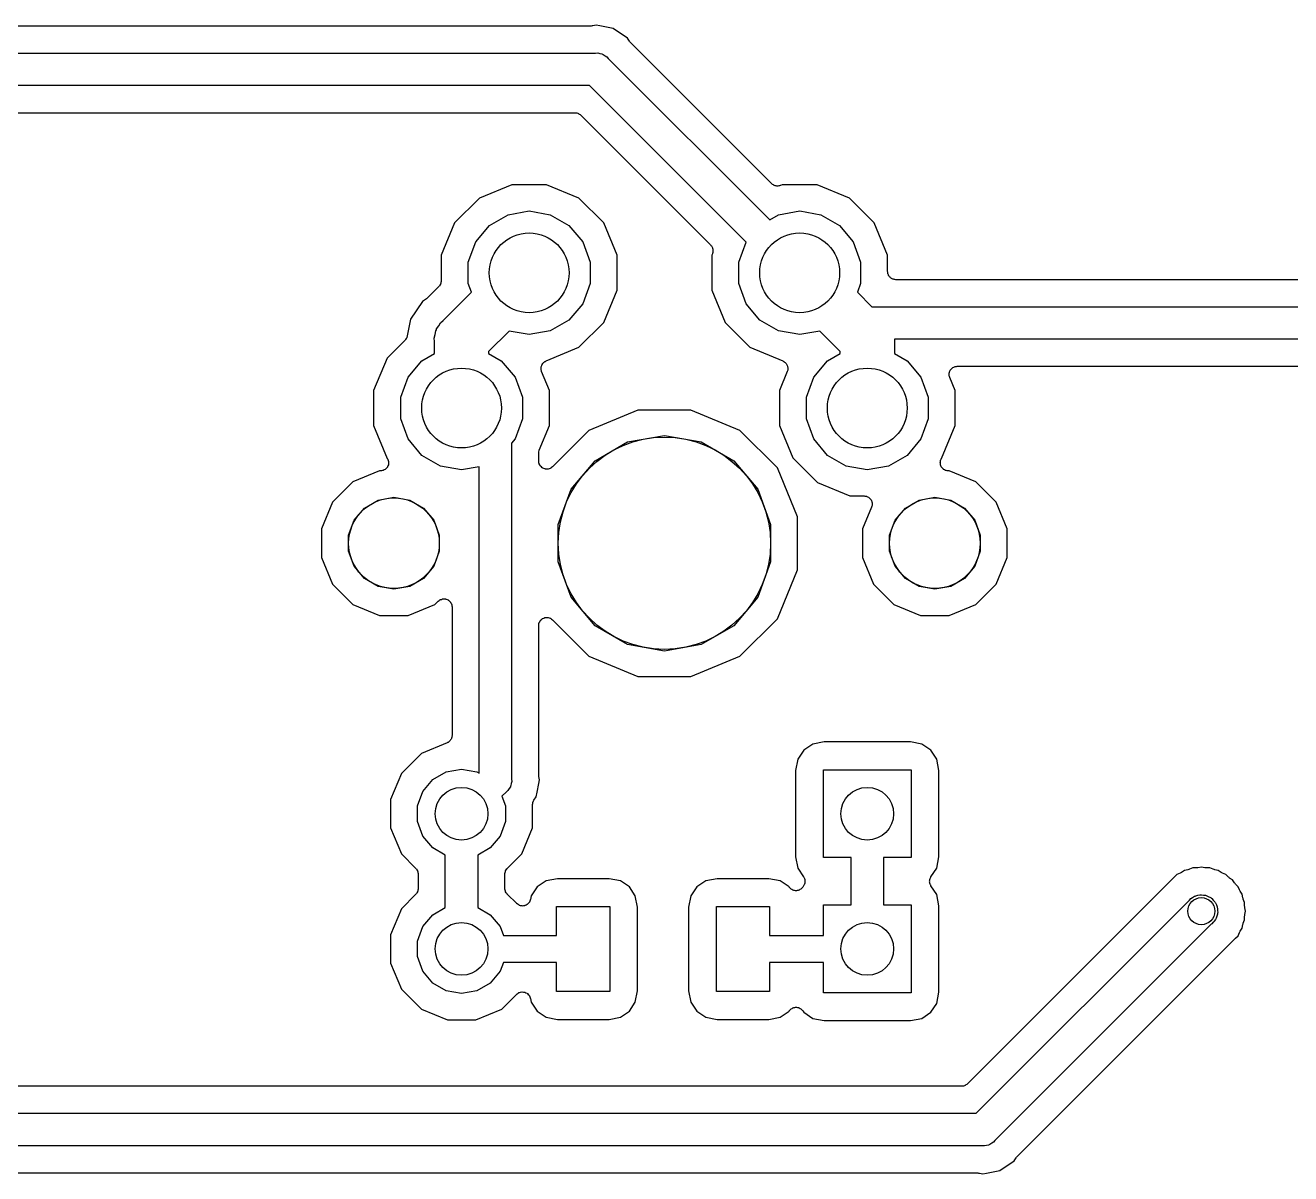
# Model space of a CAD drawing. Extents: x 24 to 196, y -189 to -31.
# Drawn here: x 136.59 to 160.35, y -151.87 to -130.3 of the extents above; entities that cross this region are included whole.
import ezdxf

# ---------------------------------------------------------------- set-up
doc = ezdxf.new("R2010")
doc.units = 0
doc.header["$MEASUREMENT"] = 0
doc.layers.add('BLACK', color=7, linetype='CONTINUOUS')

msp = doc.modelspace()

# ---------------------------------------------------------------- linework, layer by layer
at = {"layer": 'BLACK', "linetype": 'CONTINUOUS'}
for p, q in [((147.215, -130.315), (134.398, -130.315)), ((147.23, -130.312), (147.215, -130.315)), ((147.245, -130.312), (147.23, -130.312)), ((147.31, -130.299), (147.245, -130.312)), ((147.375, -130.312), (147.31, -130.299)), ((147.627, -130.362), (147.375, -130.312)), ((147.375, -130.312), (147.375, -130.312)), ((147.896, -130.542), (147.627, -130.362)), ((147.933, -130.597), (147.896, -130.542)), ((147.943, -130.608), (147.933, -130.597)), ((147.952, -130.62), (147.943, -130.608)), ((150.607, -133.275), (147.952, -130.62)), ((134.316, -130.823), (147.297, -130.823)), ((147.297, -130.823), (147.337, -130.819)), ((147.337, -130.819), (147.376, -130.83)), ((147.376, -130.83), (147.416, -130.837)), ((147.416, -130.837), (147.427, -130.843)), ((147.427, -130.843), (147.441, -130.847)), ((147.441, -130.847), (147.474, -130.87)), ((147.474, -130.87), (147.509, -130.89)), ((147.509, -130.89), (147.535, -130.921)), ((147.535, -130.921), (150.567, -133.953)), ((147.184, -131.432), (134.429, -131.432)), ((150.123, -134.372), (147.184, -131.432)), ((134.702, -131.94), (146.91, -131.94)), ((146.91, -131.94), (146.917, -131.941)), ((146.917, -131.941), (146.923, -131.941)), ((146.923, -131.941), (146.943, -131.946)), ((146.943, -131.946), (146.962, -131.949)), ((146.962, -131.949), (146.968, -131.953)), ((146.968, -131.953), (146.974, -131.955)), ((146.974, -131.955), (146.991, -131.966)), ((146.991, -131.966), (147.008, -131.976)), ((147.008, -131.976), (147.012, -131.981)), ((147.012, -131.981), (147.018, -131.985)), ((147.018, -131.985), (149.458, -134.425)), ((145.722, -133.297), (145.115, -133.548)), ((146.378, -133.297), (145.722, -133.297)), ((146.985, -133.548), (146.378, -133.297)), ((150.615, -133.281), (150.607, -133.275)), ((150.622, -133.289), (150.615, -133.281)), ((150.637, -133.296), (150.622, -133.289)), ((150.651, -133.306), (150.637, -133.296)), ((150.66, -133.308), (150.651, -133.306)), ((150.669, -133.313), (150.66, -133.308)), ((150.686, -133.315), (150.669, -133.313)), ((150.702, -133.319), (150.686, -133.315)), ((150.712, -133.319), (150.702, -133.319)), ((150.722, -133.32), (150.712, -133.319)), ((150.738, -133.316), (150.722, -133.32)), ((150.754, -133.315), (150.738, -133.316)), ((150.763, -133.311), (150.754, -133.315)), ((150.773, -133.308), (150.763, -133.311)), ((150.802, -133.297), (150.773, -133.308)), ((151.458, -133.297), (150.802, -133.297)), ((152.065, -133.548), (151.458, -133.297)), ((145.115, -133.548), (144.65, -134.012)), ((147.45, -134.012), (146.985, -133.548)), ((152.53, -134.012), (152.065, -133.548)), ((145.653, -133.857), (146.05, -133.787)), ((146.05, -133.787), (146.447, -133.857)), ((150.733, -133.857), (151.13, -133.787)), ((151.13, -133.787), (151.527, -133.857)), ((144.65, -134.012), (144.399, -134.619)), ((145.304, -134.059), (145.653, -133.857)), ((146.447, -133.857), (146.796, -134.059)), ((147.701, -134.619), (147.45, -134.012)), ((150.567, -133.953), (150.733, -133.857)), ((151.527, -133.857), (151.876, -134.059)), ((152.781, -134.619), (152.53, -134.012)), ((145.045, -134.367), (145.304, -134.059)), ((146.796, -134.059), (147.055, -134.367)), ((151.876, -134.059), (152.135, -134.367)), ((144.907, -134.746), (145.045, -134.367)), ((147.055, -134.367), (147.193, -134.746)), ((149.458, -134.425), (149.463, -134.433)), ((149.463, -134.433), (149.471, -134.44)), ((149.471, -134.44), (149.479, -134.455)), ((149.479, -134.455), (149.488, -134.468)), ((149.488, -134.468), (149.491, -134.478)), ((149.491, -134.478), (149.495, -134.487)), ((149.495, -134.487), (149.497, -134.503)), ((149.497, -134.503), (149.502, -134.519)), ((149.987, -134.746), (150.123, -134.372)), ((152.135, -134.367), (152.273, -134.746)), ((144.399, -134.619), (144.399, -135.099)), ((144.907, -135.149), (144.907, -134.746)), ((147.193, -134.746), (147.193, -135.149)), ((147.701, -135.276), (147.701, -134.619)), ((149.491, -134.591), (149.479, -134.619)), ((149.479, -134.619), (149.479, -135.276)), ((149.493, -134.581), (149.491, -134.591)), ((149.497, -134.572), (149.493, -134.581)), ((149.499, -134.555), (149.497, -134.572)), ((149.502, -134.539), (149.499, -134.555)), ((149.502, -134.519), (149.501, -134.529)), ((149.501, -134.529), (149.502, -134.539)), ((149.987, -135.149), (149.987, -134.746)), ((152.273, -134.746), (152.273, -135.149)), ((152.781, -134.925), (152.781, -134.619)), ((152.783, -134.938), (152.781, -134.925)), ((152.783, -134.951), (152.783, -134.938)), ((152.788, -134.964), (152.783, -134.951)), ((152.79, -134.977), (152.788, -134.964)), ((152.797, -134.988), (152.79, -134.977)), ((152.801, -135.001), (152.797, -134.988)), ((144.354, -135.206), (144.143, -135.418)), ((144.358, -135.201), (144.354, -135.206)), ((144.363, -135.197), (144.358, -135.201)), ((144.373, -135.179), (144.363, -135.197)), ((144.385, -135.163), (144.373, -135.179)), ((144.386, -135.157), (144.385, -135.163)), ((144.39, -135.151), (144.386, -135.157)), ((144.393, -135.131), (144.39, -135.151)), ((144.398, -135.112), (144.393, -135.131)), ((144.399, -135.099), (144.398, -135.105)), ((144.398, -135.105), (144.398, -135.112)), ((144.967, -135.313), (144.907, -135.149)), ((147.193, -135.149), (147.055, -135.528)), ((150.125, -135.528), (149.987, -135.149)), ((152.273, -135.149), (152.213, -135.313)), ((152.81, -135.011), (152.801, -135.001)), ((152.817, -135.023), (152.81, -135.011)), ((152.827, -135.031), (152.817, -135.023)), ((152.835, -135.042), (152.827, -135.031)), ((152.847, -135.048), (152.835, -135.042)), ((152.857, -135.057), (152.847, -135.048)), ((152.87, -135.061), (152.857, -135.057)), ((152.881, -135.068), (152.87, -135.061)), ((152.894, -135.07), (152.881, -135.068)), ((152.907, -135.075), (152.894, -135.07)), ((152.92, -135.075), (152.907, -135.075)), ((152.933, -135.077), (152.92, -135.075)), ((172.307, -135.077), (152.933, -135.077)), ((144.12, -135.437), (144.048, -135.485)), ((144.131, -135.426), (144.12, -135.437)), ((144.143, -135.418), (144.131, -135.426)), ((144.436, -135.843), (144.967, -135.313)), ((147.45, -135.883), (147.701, -135.276)), ((149.479, -135.276), (149.73, -135.883)), ((152.213, -135.313), (152.486, -135.585)), ((144.048, -135.485), (143.823, -135.821)), ((147.055, -135.528), (146.796, -135.837)), ((150.384, -135.837), (150.125, -135.528)), ((152.486, -135.585), (172.362, -135.585)), ((143.823, -135.821), (143.761, -136.132)), ((144.351, -135.944), (144.385, -135.886)), ((144.385, -135.886), (144.436, -135.843)), ((146.796, -135.837), (146.447, -136.038)), ((146.985, -136.347), (147.45, -135.883)), ((149.73, -135.883), (150.195, -136.347)), ((150.733, -136.038), (150.384, -135.837)), ((143.749, -136.171), (143.744, -136.178)), ((143.752, -136.16), (143.749, -136.171)), ((143.755, -136.155), (143.752, -136.16)), ((143.756, -136.147), (143.755, -136.155)), ((143.76, -136.136), (143.756, -136.147)), ((143.761, -136.132), (143.76, -136.136)), ((144.266, -136.173), (144.284, -136.108)), ((144.272, -136.24), (144.266, -136.173)), ((144.284, -136.108), (144.295, -136.041)), ((144.295, -136.041), (144.307, -136.022)), ((144.307, -136.022), (144.312, -136)), ((144.312, -136), (144.351, -135.944)), ((145.674, -136.042), (145.288, -136.428)), ((146.05, -136.108), (145.674, -136.042)), ((146.447, -136.038), (146.05, -136.108)), ((151.13, -136.108), (150.733, -136.038)), ((151.506, -136.042), (151.13, -136.108)), ((151.892, -136.428), (151.506, -136.042)), ((143.719, -136.214), (143.38, -136.552)), ((143.728, -136.201), (143.719, -136.214)), ((143.729, -136.199), (143.728, -136.201)), ((143.728, -136.201), (143.728, -136.201)), ((143.741, -136.185), (143.729, -136.199)), ((143.744, -136.178), (143.741, -136.185)), ((144.272, -136.461), (144.272, -136.24)), ((146.366, -136.604), (146.985, -136.347)), ((150.195, -136.347), (150.814, -136.604)), ((152.912, -136.195), (152.908, -136.24)), ((152.908, -136.24), (152.908, -136.461)), ((171.667, -136.195), (152.912, -136.195)), ((143.38, -136.552), (143.129, -137.159)), ((143.775, -136.907), (144.034, -136.599)), ((144.034, -136.599), (144.272, -136.461)), ((145.288, -136.428), (145.288, -136.461)), ((145.288, -136.461), (145.526, -136.599)), ((145.526, -136.599), (145.785, -136.907)), ((146.297, -136.664), (146.303, -136.652)), ((146.303, -136.652), (146.313, -136.643)), ((146.313, -136.643), (146.321, -136.632)), ((146.321, -136.632), (146.333, -136.625)), ((146.333, -136.625), (146.342, -136.616)), ((146.342, -136.616), (146.355, -136.611)), ((146.355, -136.611), (146.366, -136.604)), ((150.814, -136.604), (150.825, -136.611)), ((150.825, -136.611), (150.838, -136.616)), ((150.838, -136.616), (150.847, -136.625)), ((150.847, -136.625), (150.859, -136.632)), ((150.859, -136.632), (150.867, -136.643)), ((150.867, -136.643), (150.877, -136.652)), ((150.877, -136.652), (150.883, -136.664)), ((151.395, -136.907), (151.654, -136.599)), ((151.654, -136.599), (151.892, -136.461)), ((151.892, -136.461), (151.892, -136.428)), ((152.908, -136.461), (153.146, -136.599)), ((153.146, -136.599), (153.405, -136.907)), ((146.272, -136.751), (146.274, -136.738)), ((146.275, -136.764), (146.272, -136.751)), ((146.273, -136.725), (146.277, -136.712)), ((146.274, -136.738), (146.273, -136.725)), ((146.275, -136.778), (146.275, -136.764)), ((146.281, -136.79), (146.275, -136.778)), ((146.277, -136.712), (146.279, -136.699)), ((146.279, -136.699), (146.285, -136.687)), ((146.283, -136.803), (146.281, -136.79)), ((146.431, -137.159), (146.283, -136.803)), ((146.285, -136.687), (146.289, -136.674)), ((146.289, -136.674), (146.297, -136.664)), ((150.897, -136.803), (150.749, -137.159)), ((150.883, -136.664), (150.891, -136.674)), ((150.891, -136.674), (150.895, -136.687)), ((150.895, -136.687), (150.901, -136.699)), ((150.899, -136.79), (150.897, -136.803)), ((150.905, -136.778), (150.899, -136.79)), ((150.901, -136.699), (150.903, -136.712)), ((150.903, -136.712), (150.907, -136.725)), ((150.908, -136.751), (150.905, -136.764)), ((150.905, -136.764), (150.905, -136.778)), ((150.907, -136.725), (150.906, -136.738)), ((150.906, -136.738), (150.908, -136.751)), ((153.938, -136.862), (153.94, -136.845)), ((153.94, -136.872), (153.938, -136.862)), ((153.94, -136.829), (153.943, -136.819)), ((153.94, -136.845), (153.94, -136.829)), ((153.94, -136.882), (153.94, -136.872)), ((153.946, -136.897), (153.94, -136.882)), ((153.943, -136.819), (153.945, -136.809)), ((153.945, -136.809), (153.952, -136.795)), ((153.952, -136.795), (153.958, -136.779)), ((153.958, -136.779), (153.964, -136.771)), ((153.964, -136.771), (153.969, -136.762)), ((153.969, -136.762), (153.981, -136.751)), ((153.981, -136.751), (153.992, -136.738)), ((153.992, -136.738), (154.001, -136.733)), ((154.001, -136.733), (154.008, -136.727)), ((154.008, -136.727), (154.023, -136.72)), ((154.023, -136.72), (154.038, -136.712)), ((154.038, -136.712), (154.048, -136.71)), ((154.048, -136.71), (154.057, -136.706)), ((154.057, -136.706), (154.074, -136.706)), ((154.074, -136.706), (154.09, -136.703)), ((154.09, -136.703), (163.817, -136.703)), ((143.637, -137.286), (143.775, -136.907)), ((145.785, -136.907), (145.923, -137.286)), ((151.257, -137.286), (151.395, -136.907)), ((153.405, -136.907), (153.543, -137.286)), ((153.949, -136.914), (153.946, -136.897)), ((154.051, -137.159), (153.949, -136.914)), ((143.129, -137.159), (143.129, -137.816)), ((143.637, -137.689), (143.637, -137.286)), ((145.923, -137.286), (145.923, -137.689)), ((146.431, -137.816), (146.431, -137.159)), ((150.749, -137.159), (150.749, -137.816)), ((151.257, -137.689), (151.257, -137.286)), ((153.543, -137.286), (153.543, -137.689)), ((154.051, -137.816), (154.051, -137.159)), ((148.092, -137.526), (147.173, -137.907)), ((149.088, -137.526), (148.092, -137.526)), ((150.007, -137.907), (149.088, -137.526)), ((143.129, -137.816), (143.385, -138.434)), ((143.775, -138.068), (143.637, -137.689)), ((145.923, -137.689), (145.785, -138.068)), ((146.239, -138.279), (146.431, -137.816)), ((150.749, -137.816), (151, -138.423)), ((151.395, -138.068), (151.257, -137.689)), ((153.543, -137.689), (153.405, -138.068)), ((153.795, -138.434), (154.051, -137.816)), ((144.034, -138.377), (143.775, -138.068)), ((145.785, -138.068), (145.72, -138.146)), ((147.173, -137.907), (146.488, -138.591)), ((147.898, -138.125), (148.59, -138.003)), ((148.59, -138.003), (149.282, -138.125)), ((150.711, -138.61), (150.007, -137.907)), ((151.654, -138.377), (151.395, -138.068)), ((153.405, -138.068), (153.146, -138.377)), ((145.72, -138.146), (145.72, -144.459)), ((146.228, -138.33), (146.233, -138.308)), ((146.233, -138.308), (146.237, -138.285)), ((146.237, -138.285), (146.239, -138.282)), ((146.239, -138.282), (146.239, -138.279)), ((147.289, -138.477), (147.898, -138.125)), ((149.282, -138.125), (149.891, -138.477)), ((143.385, -138.434), (143.39, -138.44)), ((143.39, -138.44), (143.393, -138.446)), ((143.393, -138.446), (143.396, -138.452)), ((143.396, -138.452), (143.402, -138.471)), ((143.402, -138.471), (143.408, -138.49)), ((143.408, -138.543), (143.406, -138.549)), ((143.406, -138.549), (143.406, -138.556)), ((143.408, -138.49), (143.408, -138.497)), ((143.408, -138.497), (143.41, -138.503)), ((143.41, -138.503), (143.408, -138.523)), ((143.408, -138.523), (143.408, -138.543)), ((144.383, -138.578), (144.034, -138.377)), ((146.228, -138.334), (146.228, -138.33)), ((146.228, -138.337), (146.228, -138.334)), ((146.228, -138.484), (146.228, -138.337)), ((146.231, -138.503), (146.228, -138.484)), ((146.233, -138.523), (146.231, -138.503)), ((146.236, -138.529), (146.233, -138.523)), ((146.237, -138.536), (146.236, -138.529)), ((146.247, -138.553), (146.237, -138.536)), ((146.255, -138.571), (146.247, -138.553)), ((146.837, -139.015), (147.289, -138.477)), ((149.891, -138.477), (150.343, -139.015)), ((151, -138.423), (151.465, -138.887)), ((152.003, -138.578), (151.654, -138.377)), ((153.146, -138.377), (152.797, -138.578)), ((153.77, -138.503), (153.772, -138.497)), ((153.772, -138.523), (153.77, -138.503)), ((153.772, -138.49), (153.778, -138.471)), ((153.772, -138.497), (153.772, -138.49)), ((153.772, -138.543), (153.772, -138.523)), ((153.774, -138.549), (153.772, -138.543)), ((153.774, -138.556), (153.774, -138.549)), ((153.778, -138.471), (153.784, -138.452)), ((153.784, -138.452), (153.787, -138.446)), ((153.787, -138.446), (153.79, -138.44)), ((153.79, -138.44), (153.795, -138.434)), ((143.24, -138.669), (142.74, -138.876)), ((143.258, -138.669), (143.24, -138.669)), ((143.278, -138.665), (143.258, -138.669)), ((143.298, -138.664), (143.278, -138.665)), ((143.304, -138.661), (143.298, -138.664)), ((143.31, -138.66), (143.304, -138.661)), ((143.328, -138.65), (143.31, -138.66)), ((143.346, -138.641), (143.328, -138.65)), ((143.35, -138.636), (143.346, -138.641)), ((143.356, -138.633), (143.35, -138.636)), ((143.369, -138.618), (143.356, -138.633)), ((143.383, -138.604), (143.369, -138.618)), ((143.386, -138.598), (143.383, -138.604)), ((143.39, -138.593), (143.386, -138.598)), ((143.397, -138.574), (143.39, -138.593)), ((143.406, -138.556), (143.397, -138.574)), ((144.78, -138.648), (144.383, -138.578)), ((145.11, -138.59), (144.78, -138.648)), ((145.11, -144.345), (145.11, -138.59)), ((146.26, -138.576), (146.255, -138.571)), ((146.263, -138.582), (146.26, -138.576)), ((146.279, -138.594), (146.263, -138.582)), ((146.293, -138.609), (146.279, -138.594)), ((146.299, -138.611), (146.293, -138.609)), ((146.304, -138.616), (146.299, -138.611)), ((146.323, -138.623), (146.304, -138.616)), ((146.341, -138.631), (146.323, -138.623)), ((146.347, -138.632), (146.341, -138.631)), ((146.354, -138.634), (146.347, -138.632)), ((146.374, -138.634), (146.354, -138.634)), ((146.393, -138.636), (146.374, -138.634)), ((146.4, -138.634), (146.393, -138.636)), ((146.407, -138.634), (146.4, -138.634)), ((146.425, -138.627), (146.407, -138.634)), ((146.445, -138.622), (146.425, -138.627)), ((146.45, -138.618), (146.445, -138.622)), ((146.456, -138.616), (146.45, -138.618)), ((146.472, -138.603), (146.456, -138.616)), ((146.488, -138.591), (146.472, -138.603)), ((151.092, -139.53), (150.711, -138.61)), ((152.4, -138.648), (152.003, -138.578)), ((152.797, -138.578), (152.4, -138.648)), ((153.783, -138.574), (153.774, -138.556)), ((153.79, -138.593), (153.783, -138.574)), ((153.794, -138.598), (153.79, -138.593)), ((153.797, -138.604), (153.794, -138.598)), ((153.811, -138.618), (153.797, -138.604)), ((153.824, -138.633), (153.811, -138.618)), ((153.83, -138.636), (153.824, -138.633)), ((153.834, -138.641), (153.83, -138.636)), ((153.852, -138.65), (153.834, -138.641)), ((153.87, -138.66), (153.852, -138.65)), ((153.876, -138.661), (153.87, -138.66)), ((153.882, -138.664), (153.876, -138.661)), ((153.902, -138.665), (153.882, -138.664)), ((153.922, -138.669), (153.902, -138.665)), ((153.94, -138.669), (153.922, -138.669)), ((154.44, -138.876), (153.94, -138.669)), ((142.74, -138.876), (142.358, -139.258)), ((146.596, -139.676), (146.837, -139.015)), ((150.343, -139.015), (150.584, -139.676)), ((151.465, -138.887), (152.072, -139.139)), ((154.822, -139.258), (154.44, -138.876)), ((142.358, -139.258), (142.151, -139.757)), ((142.955, -139.366), (143.214, -139.216)), ((143.214, -139.216), (143.51, -139.164)), ((143.51, -139.164), (143.806, -139.216)), ((143.806, -139.216), (144.065, -139.366)), ((152.072, -139.139), (152.339, -139.139)), ((152.339, -139.139), (152.356, -139.142)), ((152.356, -139.142), (152.372, -139.142)), ((152.372, -139.142), (152.382, -139.146)), ((152.382, -139.146), (152.391, -139.148)), ((152.391, -139.148), (152.406, -139.156)), ((152.406, -139.156), (152.421, -139.163)), ((152.421, -139.163), (152.429, -139.169)), ((152.429, -139.169), (152.437, -139.174)), ((152.437, -139.174), (152.448, -139.187)), ((152.448, -139.187), (152.46, -139.198)), ((152.46, -139.198), (152.465, -139.207)), ((152.465, -139.207), (152.471, -139.215)), ((152.471, -139.215), (152.477, -139.23)), ((152.477, -139.23), (152.485, -139.245)), ((152.485, -139.245), (152.486, -139.255)), ((152.486, -139.255), (152.489, -139.265)), ((152.489, -139.265), (152.489, -139.281)), ((153.115, -139.366), (153.374, -139.216)), ((153.374, -139.216), (153.67, -139.164)), ((153.67, -139.164), (153.966, -139.216)), ((153.966, -139.216), (154.225, -139.366)), ((155.029, -139.757), (154.822, -139.258)), ((142.762, -139.596), (142.955, -139.366)), ((144.065, -139.366), (144.258, -139.596)), ((152.48, -139.349), (152.311, -139.757)), ((152.484, -139.333), (152.48, -139.349)), ((152.489, -139.318), (152.484, -139.333)), ((152.489, -139.281), (152.492, -139.298)), ((152.492, -139.298), (152.489, -139.307)), ((152.489, -139.307), (152.489, -139.318)), ((152.922, -139.596), (153.115, -139.366)), ((154.225, -139.366), (154.418, -139.596)), ((142.659, -139.878), (142.762, -139.596)), ((144.258, -139.596), (144.361, -139.878)), ((146.596, -140.379), (146.596, -139.676)), ((150.584, -139.676), (150.584, -140.379)), ((151.092, -140.525), (151.092, -139.53)), ((152.819, -139.878), (152.922, -139.596)), ((154.418, -139.596), (154.521, -139.878)), ((142.151, -139.757), (142.151, -140.298)), ((142.659, -140.178), (142.659, -139.878)), ((144.361, -139.878), (144.361, -140.178)), ((152.311, -139.757), (152.311, -140.298)), ((152.819, -140.178), (152.819, -139.878)), ((154.521, -139.878), (154.521, -140.178)), ((155.029, -140.298), (155.029, -139.757)), ((142.762, -140.46), (142.659, -140.178)), ((144.361, -140.178), (144.258, -140.46)), ((152.922, -140.46), (152.819, -140.178)), ((154.521, -140.178), (154.418, -140.46)), ((142.151, -140.298), (142.358, -140.797)), ((146.837, -141.04), (146.596, -140.379)), ((150.584, -140.379), (150.343, -141.04)), ((152.311, -140.298), (152.518, -140.797)), ((154.822, -140.797), (155.029, -140.298)), ((142.955, -140.69), (142.762, -140.46)), ((143.214, -140.84), (142.955, -140.69)), ((144.065, -140.69), (143.806, -140.84)), ((144.258, -140.46), (144.065, -140.69)), ((150.711, -141.445), (151.092, -140.525)), ((153.115, -140.69), (152.922, -140.46)), ((153.374, -140.84), (153.115, -140.69)), ((154.225, -140.69), (153.966, -140.84)), ((154.418, -140.46), (154.225, -140.69)), ((142.358, -140.797), (142.74, -141.18)), ((143.51, -140.892), (143.214, -140.84)), ((143.806, -140.84), (143.51, -140.892)), ((152.518, -140.797), (152.9, -141.18)), ((153.67, -140.892), (153.374, -140.84)), ((153.966, -140.84), (153.67, -140.892)), ((154.44, -141.18), (154.822, -140.797)), ((144.28, -141.18), (144.342, -141.117)), ((144.342, -141.117), (144.358, -141.106)), ((144.358, -141.106), (144.374, -141.093)), ((144.374, -141.093), (144.38, -141.091)), ((144.38, -141.091), (144.385, -141.087)), ((144.385, -141.087), (144.405, -141.082)), ((144.405, -141.082), (144.423, -141.075)), ((144.423, -141.075), (144.43, -141.075)), ((144.43, -141.075), (144.437, -141.073)), ((144.437, -141.073), (144.456, -141.075)), ((144.456, -141.075), (144.476, -141.075)), ((144.476, -141.075), (144.483, -141.077)), ((144.483, -141.077), (144.489, -141.078)), ((144.489, -141.078), (144.507, -141.086)), ((144.507, -141.086), (144.526, -141.093)), ((144.526, -141.093), (144.531, -141.097)), ((144.531, -141.097), (144.537, -141.1)), ((144.537, -141.1), (144.551, -141.114)), ((144.551, -141.114), (144.567, -141.127)), ((144.567, -141.127), (144.57, -141.133)), ((144.57, -141.133), (144.575, -141.138)), ((144.575, -141.138), (144.583, -141.156)), ((144.583, -141.156), (144.593, -141.173)), ((147.289, -141.579), (146.837, -141.04)), ((150.343, -141.04), (149.891, -141.579)), ((142.74, -141.18), (143.24, -141.387)), ((143.24, -141.387), (143.78, -141.387)), ((143.78, -141.387), (144.28, -141.18)), ((144.593, -141.173), (144.594, -141.18)), ((144.594, -141.18), (144.597, -141.186)), ((144.597, -141.186), (144.599, -141.206)), ((144.599, -141.206), (144.602, -141.225)), ((144.602, -141.225), (144.602, -143.636)), ((152.9, -141.18), (153.4, -141.387)), ((153.4, -141.387), (153.94, -141.387)), ((153.94, -141.387), (154.44, -141.18)), ((146.228, -141.572), (146.231, -141.552)), ((146.228, -144.378), (146.228, -141.572)), ((146.231, -141.552), (146.233, -141.532)), ((146.233, -141.532), (146.236, -141.526)), ((146.236, -141.526), (146.237, -141.519)), ((146.237, -141.519), (146.247, -141.502)), ((146.247, -141.502), (146.255, -141.484)), ((146.255, -141.484), (146.26, -141.479)), ((146.26, -141.479), (146.263, -141.474)), ((146.263, -141.474), (146.279, -141.461)), ((146.279, -141.461), (146.293, -141.447)), ((146.293, -141.447), (146.299, -141.444)), ((146.299, -141.444), (146.304, -141.44)), ((146.304, -141.44), (146.323, -141.433)), ((146.323, -141.433), (146.341, -141.424)), ((146.341, -141.424), (146.347, -141.424)), ((146.347, -141.424), (146.354, -141.422)), ((146.354, -141.422), (146.374, -141.422)), ((146.374, -141.422), (146.393, -141.42)), ((146.393, -141.42), (146.4, -141.422)), ((146.4, -141.422), (146.407, -141.422)), ((146.407, -141.422), (146.425, -141.428)), ((146.425, -141.428), (146.445, -141.433)), ((146.445, -141.433), (146.45, -141.437)), ((146.45, -141.437), (146.456, -141.44)), ((146.456, -141.44), (146.472, -141.452)), ((146.472, -141.452), (146.488, -141.464)), ((146.488, -141.464), (147.173, -142.149)), ((147.898, -141.93), (147.289, -141.579)), ((149.891, -141.579), (149.282, -141.93)), ((150.007, -142.149), (150.711, -141.445)), ((148.59, -142.052), (147.898, -141.93)), ((149.282, -141.93), (148.59, -142.052)), ((147.173, -142.149), (148.092, -142.53)), ((149.088, -142.53), (150.007, -142.149)), ((148.092, -142.53), (149.088, -142.53)), ((144.508, -143.777), (144.025, -143.977)), ((144.517, -143.772), (144.508, -143.777)), ((144.526, -143.768), (144.517, -143.772)), ((144.539, -143.757), (144.526, -143.768)), ((144.553, -143.748), (144.539, -143.757)), ((144.559, -143.741), (144.553, -143.748)), ((144.567, -143.734), (144.559, -143.741)), ((144.575, -143.72), (144.567, -143.734)), ((144.585, -143.706), (144.575, -143.72)), ((144.588, -143.697), (144.585, -143.706)), ((144.593, -143.688), (144.588, -143.697)), ((144.596, -143.672), (144.593, -143.688)), ((144.601, -143.656), (144.596, -143.672)), ((144.602, -143.636), (144.6, -143.646)), ((144.6, -143.646), (144.601, -143.656)), ((151.59, -143.761), (151.376, -143.804)), ((153.21, -143.761), (151.59, -143.761)), ((153.424, -143.804), (153.21, -143.761)), ((144.025, -143.977), (143.65, -144.352)), ((151.208, -143.916), (151.096, -144.084)), ((151.376, -143.804), (151.208, -143.916)), ((153.592, -143.916), (153.424, -143.804)), ((153.704, -144.084), (153.592, -143.916)), ((151.096, -144.084), (151.054, -144.297)), ((153.746, -144.297), (153.704, -144.084)), ((143.65, -144.352), (143.446, -144.842)), ((144.054, -144.689), (144.241, -144.466)), ((144.241, -144.466), (144.493, -144.32)), ((144.493, -144.32), (144.78, -144.269)), ((144.78, -144.269), (145.067, -144.32)), ((145.067, -144.32), (145.11, -144.345)), ((145.72, -144.459), (145.723, -144.5)), ((146.23, -144.392), (146.228, -144.378)), ((146.231, -144.407), (146.23, -144.392)), ((146.244, -144.473), (146.231, -144.407)), ((146.231, -144.538), (146.244, -144.473)), ((151.054, -144.297), (151.054, -145.918)), ((151.575, -145.933), (151.575, -144.282)), ((151.575, -144.282), (153.225, -144.282)), ((153.225, -144.282), (153.225, -145.933)), ((153.746, -145.918), (153.746, -144.297)), ((143.954, -144.962), (144.054, -144.689)), ((145.621, -144.698), (145.539, -144.78)), ((145.652, -144.672), (145.621, -144.698)), ((145.672, -144.637), (145.652, -144.672)), ((145.696, -144.603), (145.672, -144.637)), ((145.699, -144.59), (145.696, -144.603)), ((145.706, -144.579), (145.699, -144.59)), ((145.713, -144.539), (145.706, -144.579)), ((145.723, -144.5), (145.713, -144.539)), ((146.181, -144.79), (146.198, -144.701)), ((146.198, -144.701), (146.231, -144.538)), ((143.446, -144.842), (143.446, -145.373)), ((143.954, -145.253), (143.954, -144.962)), ((145.539, -144.78), (145.606, -144.962)), ((145.606, -144.962), (145.606, -145.253)), ((146.113, -144.937), (146.117, -144.919)), ((146.113, -145.373), (146.113, -144.937)), ((146.117, -144.919), (146.118, -144.9)), ((146.118, -144.9), (146.121, -144.893)), ((146.121, -144.893), (146.123, -144.884)), ((146.123, -144.884), (146.132, -144.869)), ((146.132, -144.869), (146.139, -144.852)), ((146.139, -144.852), (146.181, -144.79)), ((143.446, -145.373), (143.65, -145.863)), ((144.054, -145.527), (143.954, -145.253)), ((145.606, -145.253), (145.506, -145.527)), ((145.91, -145.863), (146.113, -145.373)), ((144.241, -145.75), (144.054, -145.527)), ((145.506, -145.527), (145.319, -145.75)), ((143.65, -145.863), (143.923, -146.136)), ((144.475, -145.885), (144.241, -145.75)), ((144.475, -146.87), (144.475, -145.885)), ((145.319, -145.75), (145.085, -145.885)), ((145.085, -145.885), (145.085, -146.87)), ((145.637, -146.136), (145.91, -145.863)), ((151.054, -145.918), (151.096, -146.131)), ((153.704, -146.131), (153.746, -145.918)), ((143.923, -146.136), (143.926, -146.142)), ((143.926, -146.142), (143.932, -146.146)), ((143.932, -146.146), (143.942, -146.163)), ((145.618, -146.163), (145.628, -146.146)), ((145.628, -146.146), (145.634, -146.142)), ((145.634, -146.142), (145.637, -146.136)), ((151.096, -146.131), (151.204, -146.293)), ((152.095, -145.933), (151.575, -145.933)), ((152.095, -146.822), (152.095, -145.933)), ((153.225, -145.933), (152.705, -145.933)), ((152.705, -145.933), (152.705, -146.822)), ((153.596, -146.293), (153.704, -146.131)), ((158.436, -146.155), (158.422, -146.16)), ((158.451, -146.152), (158.436, -146.155)), ((158.512, -146.126), (158.451, -146.152)), ((158.579, -146.126), (158.512, -146.126)), ((158.593, -146.124), (158.579, -146.126)), ((158.608, -146.123), (158.593, -146.124)), ((158.674, -146.11), (158.608, -146.123)), ((158.739, -146.123), (158.674, -146.11)), ((158.754, -146.124), (158.739, -146.123)), ((158.769, -146.126), (158.754, -146.124)), ((158.835, -146.126), (158.769, -146.126)), ((158.897, -146.152), (158.835, -146.126)), ((158.912, -146.155), (158.897, -146.152)), ((158.926, -146.16), (158.912, -146.155)), ((143.942, -146.163), (143.953, -146.179)), ((143.953, -146.179), (143.955, -146.186)), ((143.955, -146.186), (143.958, -146.192)), ((143.958, -146.192), (143.961, -146.211)), ((143.961, -146.211), (143.967, -146.231)), ((143.967, -146.231), (143.966, -146.237)), ((143.966, -146.237), (143.967, -146.244)), ((143.967, -146.244), (143.967, -146.511)), ((145.593, -146.231), (145.599, -146.211)), ((145.594, -146.237), (145.593, -146.231)), ((145.593, -146.244), (145.594, -146.237)), ((145.593, -146.511), (145.593, -146.244)), ((145.599, -146.211), (145.602, -146.192)), ((145.602, -146.192), (145.605, -146.186)), ((145.605, -146.186), (145.607, -146.179)), ((145.607, -146.179), (145.618, -146.163)), ((146.366, -146.372), (146.198, -146.484)), ((146.58, -146.329), (146.366, -146.372)), ((147.55, -146.329), (146.58, -146.329)), ((147.763, -146.372), (147.55, -146.329)), ((147.931, -146.484), (147.763, -146.372)), ((149.366, -146.372), (149.198, -146.484)), ((149.58, -146.329), (149.366, -146.372)), ((150.55, -146.329), (149.58, -146.329)), ((150.763, -146.372), (150.55, -146.329)), ((150.931, -146.484), (150.763, -146.372)), ((151.204, -146.293), (151.208, -146.302)), ((151.208, -146.302), (151.214, -146.31)), ((151.214, -146.31), (151.219, -146.326)), ((151.219, -146.326), (151.225, -146.341)), ((151.225, -146.341), (151.226, -146.351)), ((151.226, -146.351), (151.229, -146.361)), ((151.229, -146.394), (151.226, -146.404)), ((151.229, -146.361), (151.228, -146.378)), ((151.228, -146.378), (151.229, -146.394)), ((153.571, -146.361), (153.574, -146.351)), ((153.572, -146.378), (153.571, -146.361)), ((153.571, -146.394), (153.572, -146.378)), ((153.574, -146.404), (153.571, -146.394)), ((153.574, -146.351), (153.575, -146.341)), ((153.575, -146.341), (153.581, -146.326)), ((153.581, -146.326), (153.586, -146.31)), ((153.586, -146.31), (153.592, -146.302)), ((153.592, -146.302), (153.596, -146.293)), ((158.166, -146.297), (154.28, -150.184)), ((158.213, -146.25), (158.166, -146.297)), ((158.275, -146.224), (158.213, -146.25)), ((158.288, -146.216), (158.275, -146.224)), ((158.301, -146.21), (158.288, -146.216)), ((158.357, -146.173), (158.301, -146.21)), ((158.422, -146.16), (158.357, -146.173)), ((158.991, -146.173), (158.926, -146.16)), ((159.046, -146.21), (158.991, -146.173)), ((159.06, -146.216), (159.046, -146.21)), ((159.073, -146.224), (159.06, -146.216)), ((159.134, -146.25), (159.073, -146.224)), ((159.181, -146.297), (159.134, -146.25)), ((159.194, -146.306), (159.181, -146.297)), ((159.204, -146.316), (159.194, -146.306)), ((159.26, -146.353), (159.204, -146.316)), ((159.297, -146.408), (159.26, -146.353)), ((143.923, -146.619), (143.65, -146.892)), ((143.926, -146.614), (143.923, -146.619)), ((143.932, -146.609), (143.926, -146.614)), ((143.941, -146.592), (143.932, -146.609)), ((143.953, -146.576), (143.941, -146.592)), ((143.955, -146.569), (143.953, -146.576)), ((143.958, -146.564), (143.955, -146.569)), ((143.961, -146.544), (143.958, -146.564)), ((143.967, -146.525), (143.961, -146.544)), ((143.967, -146.511), (143.966, -146.518)), ((143.966, -146.518), (143.967, -146.525)), ((145.594, -146.518), (145.593, -146.511)), ((145.593, -146.525), (145.594, -146.518)), ((145.599, -146.544), (145.593, -146.525)), ((145.602, -146.564), (145.599, -146.544)), ((145.605, -146.569), (145.602, -146.564)), ((145.607, -146.576), (145.605, -146.569)), ((145.618, -146.592), (145.607, -146.576)), ((145.628, -146.609), (145.618, -146.592)), ((145.634, -146.614), (145.628, -146.609)), ((145.637, -146.619), (145.634, -146.614)), ((145.815, -146.797), (145.637, -146.619)), ((146.198, -146.484), (146.086, -146.652)), ((148.043, -146.652), (147.931, -146.484)), ((149.198, -146.484), (149.086, -146.652)), ((150.933, -146.488), (150.931, -146.484)), ((150.945, -146.5), (150.933, -146.488)), ((150.955, -146.513), (150.945, -146.5)), ((150.963, -146.519), (150.955, -146.513)), ((150.97, -146.526), (150.963, -146.519)), ((150.985, -146.533), (150.97, -146.526)), ((150.999, -146.543), (150.985, -146.533)), ((151.009, -146.545), (150.999, -146.543)), ((151.018, -146.55), (151.009, -146.545)), ((151.034, -146.551), (151.018, -146.55)), ((151.05, -146.555), (151.034, -146.551)), ((151.06, -146.554), (151.05, -146.555)), ((151.07, -146.555), (151.06, -146.554)), ((151.086, -146.551), (151.07, -146.555)), ((151.103, -146.55), (151.086, -146.551)), ((151.112, -146.545), (151.103, -146.55)), ((151.122, -146.543), (151.112, -146.545)), ((151.135, -146.533), (151.122, -146.543)), ((151.15, -146.526), (151.135, -146.533)), ((151.157, -146.519), (151.15, -146.526)), ((151.166, -146.513), (151.157, -146.519)), ((151.175, -146.5), (151.166, -146.513)), ((151.187, -146.488), (151.175, -146.5)), ((151.204, -146.462), (151.187, -146.488)), ((151.208, -146.453), (151.204, -146.462)), ((151.214, -146.445), (151.208, -146.453)), ((151.219, -146.429), (151.214, -146.445)), ((151.225, -146.414), (151.219, -146.429)), ((151.226, -146.404), (151.225, -146.414)), ((153.575, -146.414), (153.574, -146.404)), ((153.581, -146.429), (153.575, -146.414)), ((153.586, -146.445), (153.581, -146.429)), ((153.592, -146.453), (153.586, -146.445)), ((153.596, -146.462), (153.592, -146.453)), ((153.704, -146.624), (153.596, -146.462)), ((153.746, -146.837), (153.704, -146.624)), ((158.608, -146.641), (158.647, -146.631)), ((158.647, -146.631), (158.66, -146.632)), ((158.66, -146.632), (158.674, -146.629)), ((158.674, -146.629), (158.714, -146.637)), ((159.307, -146.419), (159.297, -146.408)), ((159.316, -146.431), (159.307, -146.419)), ((159.363, -146.479), (159.316, -146.431)), ((159.388, -146.54), (159.363, -146.479)), ((159.396, -146.553), (159.388, -146.54)), ((159.402, -146.566), (159.396, -146.553)), ((159.439, -146.622), (159.402, -146.566)), ((159.452, -146.687), (159.439, -146.622)), ((144.241, -147.006), (144.475, -146.87)), ((145.085, -146.87), (145.319, -147.006)), ((145.82, -146.8), (145.815, -146.797)), ((145.823, -146.804), (145.82, -146.8)), ((145.841, -146.815), (145.823, -146.804)), ((145.859, -146.828), (145.841, -146.815)), ((145.864, -146.829), (145.859, -146.828)), ((145.868, -146.832), (145.864, -146.829)), ((145.889, -146.836), (145.868, -146.832)), ((145.91, -146.841), (145.889, -146.836)), ((145.915, -146.841), (145.91, -146.841)), ((145.92, -146.842), (145.915, -146.841)), ((145.941, -146.839), (145.92, -146.842)), ((145.963, -146.837), (145.941, -146.839)), ((145.967, -146.835), (145.963, -146.837)), ((145.972, -146.834), (145.967, -146.835)), ((145.991, -146.823), (145.972, -146.834)), ((146.011, -146.814), (145.991, -146.823)), ((146.014, -146.811), (146.011, -146.814)), ((146.019, -146.808), (146.014, -146.811)), ((146.033, -146.792), (146.019, -146.808)), ((146.048, -146.777), (146.033, -146.792)), ((146.05, -146.772), (146.048, -146.777)), ((146.054, -146.769), (146.05, -146.772)), ((146.061, -146.748), (146.054, -146.769)), ((146.07, -146.729), (146.061, -146.748)), ((146.071, -146.724), (146.07, -146.729)), ((146.073, -146.719), (146.071, -146.724)), ((146.086, -146.652), (146.073, -146.719)), ((146.565, -147.394), (146.565, -146.85)), ((146.565, -146.85), (147.565, -146.85)), ((147.565, -146.85), (147.565, -148.45)), ((148.086, -146.865), (148.043, -146.652)), ((148.086, -148.435), (148.086, -146.865)), ((149.086, -146.652), (149.044, -146.865)), ((149.044, -146.865), (149.044, -148.435)), ((149.565, -148.45), (149.565, -146.85)), ((149.565, -146.85), (150.565, -146.85)), ((150.565, -146.85), (150.565, -147.394)), ((151.575, -147.394), (151.575, -146.822)), ((151.575, -146.822), (152.095, -146.822)), ((152.705, -146.822), (153.225, -146.822)), ((153.225, -146.822), (153.225, -148.473)), ((153.746, -148.458), (153.746, -146.837)), ((154.445, -150.736), (158.449, -146.733)), ((158.449, -146.733), (158.475, -146.702)), ((158.475, -146.702), (158.51, -146.682)), ((158.51, -146.682), (158.543, -146.658)), ((158.543, -146.658), (158.556, -146.655)), ((158.556, -146.655), (158.568, -146.648)), ((158.568, -146.648), (158.608, -146.641)), ((158.714, -146.637), (158.754, -146.64)), ((158.754, -146.64), (158.766, -146.646)), ((158.766, -146.646), (158.78, -146.648)), ((158.78, -146.648), (158.815, -146.668)), ((158.815, -146.668), (158.851, -146.685)), ((158.851, -146.685), (158.861, -146.695)), ((158.861, -146.695), (158.873, -146.702)), ((158.873, -146.702), (158.899, -146.733)), ((158.899, -146.733), (158.927, -146.761)), ((158.927, -146.761), (158.933, -146.774)), ((158.933, -146.774), (158.942, -146.784)), ((158.942, -146.784), (158.956, -146.822)), ((158.956, -146.822), (158.973, -146.859)), ((158.973, -146.859), (158.974, -146.872)), ((159.458, -146.701), (159.452, -146.687)), ((159.461, -146.716), (159.458, -146.701)), ((159.487, -146.777), (159.461, -146.716)), ((159.487, -146.844), (159.487, -146.777)), ((159.489, -146.859), (159.487, -146.844)), ((159.49, -146.874), (159.489, -146.859)), ((143.65, -146.892), (143.446, -147.382)), ((144.054, -147.229), (144.241, -147.006)), ((145.319, -147.006), (145.506, -147.229)), ((158.942, -147.094), (158.916, -147.125)), ((158.946, -147.081), (158.942, -147.094)), ((158.954, -147.07), (158.946, -147.081)), ((158.965, -147.031), (158.954, -147.07)), ((158.979, -146.993), (158.965, -147.031)), ((158.974, -146.872), (158.979, -146.885)), ((158.979, -146.885), (158.979, -146.926)), ((158.979, -146.926), (158.982, -146.966)), ((158.982, -146.966), (158.979, -146.979)), ((158.979, -146.979), (158.979, -146.993)), ((159.461, -147.162), (159.487, -147.101)), ((159.487, -147.034), (159.489, -147.019)), ((159.487, -147.101), (159.487, -147.034)), ((159.489, -147.019), (159.49, -147.004)), ((159.503, -146.939), (159.49, -146.874)), ((159.49, -147.004), (159.503, -146.939)), ((143.954, -147.502), (144.054, -147.229)), ((145.506, -147.229), (145.566, -147.394)), ((158.861, -147.183), (154.797, -151.247)), ((158.873, -147.176), (158.861, -147.183)), ((158.899, -147.145), (158.873, -147.176)), ((158.908, -147.136), (158.899, -147.145)), ((158.916, -147.125), (158.908, -147.136)), ((159.363, -147.399), (159.388, -147.338)), ((159.388, -147.338), (159.396, -147.325)), ((159.396, -147.325), (159.402, -147.312)), ((159.402, -147.312), (159.439, -147.256)), ((159.439, -147.256), (159.452, -147.191)), ((159.452, -147.191), (159.458, -147.177)), ((159.458, -147.177), (159.461, -147.162)), ((143.446, -147.382), (143.446, -147.913)), ((143.954, -147.793), (143.954, -147.502)), ((145.566, -147.394), (146.565, -147.394)), ((150.565, -147.394), (151.575, -147.394)), ((155.214, -151.549), (159.316, -147.447)), ((159.316, -147.447), (159.363, -147.399)), ((144.054, -148.067), (143.954, -147.793)), ((143.446, -147.913), (143.65, -148.403)), ((145.566, -147.902), (145.506, -148.067)), ((146.565, -147.902), (145.566, -147.902)), ((146.565, -148.45), (146.565, -147.902)), ((151.575, -147.902), (150.565, -147.902)), ((150.565, -147.902), (150.565, -148.45)), ((151.575, -148.473), (151.575, -147.902)), ((144.241, -148.29), (144.054, -148.067)), ((144.493, -148.435), (144.241, -148.29)), ((145.319, -148.29), (145.067, -148.435)), ((145.506, -148.067), (145.319, -148.29)), ((143.65, -148.403), (144.025, -148.778)), ((144.78, -148.486), (144.493, -148.435)), ((145.067, -148.435), (144.78, -148.486)), ((145.535, -148.778), (145.815, -148.499)), ((145.815, -148.499), (145.819, -148.496)), ((145.819, -148.496), (145.822, -148.492)), ((145.822, -148.492), (145.84, -148.481)), ((145.84, -148.481), (145.858, -148.469)), ((145.858, -148.469), (145.863, -148.467)), ((145.863, -148.467), (145.867, -148.465)), ((145.867, -148.465), (145.888, -148.46)), ((145.888, -148.46), (145.909, -148.455)), ((145.909, -148.455), (145.914, -148.455)), ((145.914, -148.455), (145.919, -148.454)), ((145.919, -148.454), (145.94, -148.458)), ((145.94, -148.458), (145.962, -148.459)), ((145.962, -148.459), (145.966, -148.462)), ((145.966, -148.462), (145.971, -148.462)), ((145.971, -148.462), (145.99, -148.473)), ((145.99, -148.473), (146.01, -148.482)), ((146.01, -148.482), (146.013, -148.485)), ((146.013, -148.485), (146.018, -148.488)), ((146.018, -148.488), (146.032, -148.504)), ((146.032, -148.504), (146.047, -148.519)), ((146.047, -148.519), (146.049, -148.524)), ((146.049, -148.524), (146.053, -148.528)), ((146.053, -148.528), (146.06, -148.548)), ((147.565, -148.45), (146.565, -148.45)), ((148.043, -148.648), (148.086, -148.435)), ((149.044, -148.435), (149.086, -148.648)), ((150.565, -148.45), (149.565, -148.45)), ((153.225, -148.473), (151.575, -148.473)), ((153.704, -148.671), (153.746, -148.458)), ((146.06, -148.548), (146.07, -148.567)), ((146.07, -148.567), (146.07, -148.572)), ((146.07, -148.572), (146.072, -148.577)), ((146.072, -148.577), (146.086, -148.648)), ((146.086, -148.648), (146.198, -148.816)), ((147.931, -148.816), (148.043, -148.648)), ((149.086, -148.648), (149.198, -148.816)), ((150.965, -148.779), (150.972, -148.772)), ((150.972, -148.772), (150.987, -148.764)), ((150.987, -148.764), (151, -148.755)), ((151, -148.755), (151.01, -148.753)), ((151.01, -148.753), (151.019, -148.748)), ((151.019, -148.748), (151.036, -148.747)), ((151.036, -148.747), (151.052, -148.743)), ((151.052, -148.743), (151.062, -148.744)), ((151.062, -148.744), (151.072, -148.743)), ((151.072, -148.743), (151.088, -148.747)), ((151.088, -148.747), (151.105, -148.748)), ((151.105, -148.748), (151.114, -148.753)), ((151.114, -148.753), (151.123, -148.755)), ((151.123, -148.755), (151.137, -148.764)), ((151.137, -148.764), (151.152, -148.772)), ((151.152, -148.772), (151.159, -148.779)), ((153.592, -148.839), (153.704, -148.671)), ((144.025, -148.778), (144.515, -148.981)), ((144.515, -148.981), (145.045, -148.981)), ((145.045, -148.981), (145.535, -148.778)), ((146.198, -148.816), (146.366, -148.929)), ((146.366, -148.929), (146.58, -148.971)), ((146.58, -148.971), (147.55, -148.971)), ((147.55, -148.971), (147.763, -148.929)), ((147.763, -148.929), (147.931, -148.816)), ((149.198, -148.816), (149.366, -148.929)), ((149.366, -148.929), (149.58, -148.971)), ((149.58, -148.971), (150.55, -148.971)), ((150.55, -148.971), (150.763, -148.929)), ((150.763, -148.929), (150.931, -148.816)), ((150.931, -148.816), (150.935, -148.81)), ((150.935, -148.81), (150.947, -148.798)), ((150.947, -148.798), (150.956, -148.785)), ((150.956, -148.785), (150.965, -148.779)), ((151.159, -148.779), (151.167, -148.785)), ((151.167, -148.785), (151.177, -148.798)), ((151.177, -148.798), (151.189, -148.81)), ((151.189, -148.81), (151.208, -148.839)), ((151.208, -148.839), (151.376, -148.952)), ((151.376, -148.952), (151.59, -148.994)), ((151.59, -148.994), (153.21, -148.994)), ((153.21, -148.994), (153.424, -148.952)), ((153.424, -148.952), (153.592, -148.839)), ((154.27, -150.193), (154.253, -150.203)), ((154.274, -150.188), (154.27, -150.193)), ((154.28, -150.184), (154.274, -150.188)), ((154.172, -150.228), (97.974, -150.228)), ((154.179, -150.227), (154.172, -150.228)), ((154.185, -150.228), (154.179, -150.227)), ((154.204, -150.223), (154.185, -150.228)), ((154.224, -150.219), (154.204, -150.223)), ((154.23, -150.216), (154.224, -150.219)), ((154.236, -150.214), (154.23, -150.216)), ((154.253, -150.203), (154.236, -150.214)), ((97.8922, -150.736), (154.445, -150.736)), ((154.558, -151.346), (98.0052, -151.346)), ((154.599, -151.349), (154.558, -151.346)), ((154.638, -151.339), (154.599, -151.349)), ((154.678, -151.332), (154.638, -151.339)), ((154.689, -151.325), (154.678, -151.332)), ((154.703, -151.322), (154.689, -151.325)), ((154.736, -151.298), (154.703, -151.322)), ((154.771, -151.278), (154.736, -151.298)), ((154.797, -151.247), (154.771, -151.278)), ((155.158, -151.627), (155.195, -151.572)), ((155.195, -151.572), (155.205, -151.561)), ((155.205, -151.561), (155.214, -151.549)), ((98.2787, -151.854), (154.477, -151.854)), ((154.477, -151.854), (154.491, -151.857)), ((154.491, -151.857), (154.506, -151.857)), ((154.506, -151.857), (154.572, -151.87)), ((154.572, -151.87), (154.637, -151.857)), ((154.637, -151.857), (154.889, -151.807)), ((154.637, -151.857), (154.637, -151.857)), ((154.889, -151.807), (155.158, -151.627))]:
    msp.add_line(p, q, dxfattribs=at)
at = {"layer": 'BLACK'}
for centre, radius in [((146.05, -134.948), 0.7493), ((151.13, -134.948), 0.7493), ((144.78, -137.488), 0.7493), ((152.4, -137.488), 0.7493), ((148.59, -140.028), 1.9939), ((143.51, -140.028), 0.8509), ((153.67, -140.028), 0.8509), ((144.78, -145.108), 0.4953), ((152.4, -145.108), 0.4953), ((158.674, -146.939), 0.254), ((144.78, -147.648), 0.4953), ((152.4, -147.648), 0.4953)]:
    msp.add_circle(centre, radius, dxfattribs=at)

doc.saveas('drawing.dxf')
